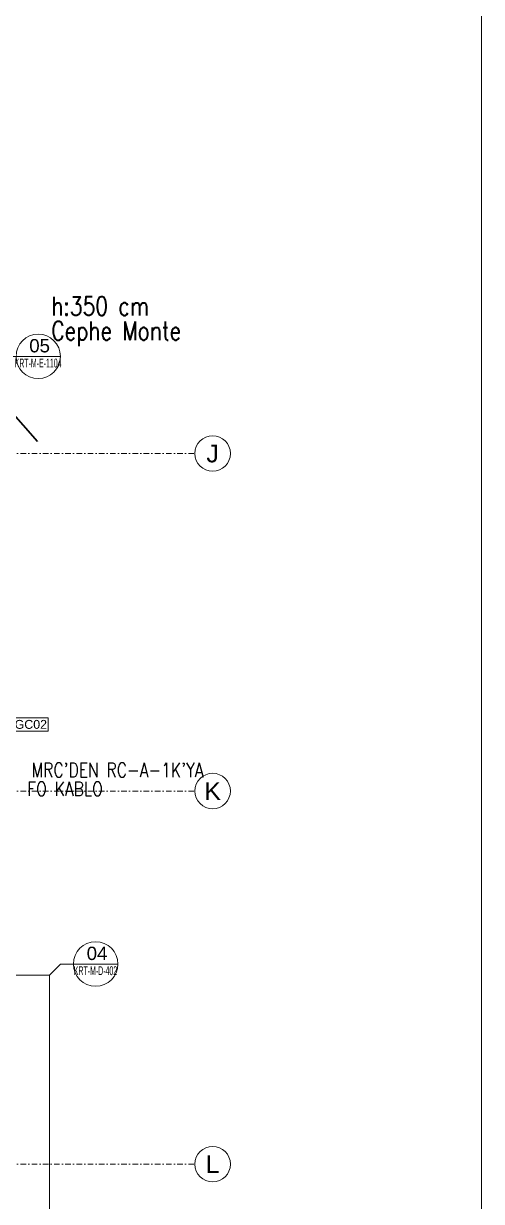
# Model space of a CAD drawing. Extents: x -2050 to 29725, y -1777 to 6820.
# Drawn here: x 4890 to 5405, y 1943 to 3269 of the extents above; entities that cross this region are included whole.
import ezdxf
from ezdxf.enums import TextEntityAlignment as Align

# ---------------------------------------------------------------- set-up
doc = ezdxf.new("R2010")
doc.units = 0
doc.header["$LTSCALE"] = 25
doc.header["$MEASUREMENT"] = 0
doc.linetypes.add('DASHDOT2', pattern=[0.5, 0.25, -0.125, 0, -0.125])
doc.linetypes.add('HIDDEN2', pattern=[4.7625, 3.175, -1.5875])
doc.layers.get('0').update_dxf_attribs({"color": 9, "lineweight": 9})
for name, color, linetype, lineweight in [('10', 9, 'Continuous', 9), ('21', 9, 'Continuous', 9), ('22', 8, 'Continuous', 9), ('24', 9, 'DASHDOT2', 9), ('40A', 9, 'Continuous', 9), ('E-DAHİLİ KAMERA', 7, 'Continuous', 30), ('E-HARİCİ KAMERA', 7, 'Continuous', 30), ('E-YAZI', 7, 'Continuous', 30)]:
    doc.layers.add(name, color=color, linetype=linetype, lineweight=lineweight)
doc.styles.add('Arial', font='arial.ttf', dxfattribs={"height": 2.5})
doc.styles.add('E-YAZI', font='txttw.shx')

# ---------------------------------------------------------------- blocks, each defined once
blk = doc.blocks.new('0_wallno')
blk.add_lwpolyline([(-7.84, 1.5), (7.94, 1.5), (7.94, -1.5), (-7.84, -1.5)], close=True)
blk.add_lwpolyline([(7.94, 0), (16.13, 0)])
at = {"style": 'Arial'}
blk.add_attdef('DUVARNO', text='', height=2, dxfattribs=at).set_placement((0, 0), align=Align.MIDDLE_CENTER)
blk.add_attdef('GENISLIK', text='', height=2, dxfattribs=at).set_placement((8.44, 0), align=Align.BOTTOM_LEFT)
blk.add_attdef('YUKSEKLIK', text='', height=2, dxfattribs=at).set_placement((8.44, -0.5), align=Align.TOP_LEFT)
blk = doc.blocks.new('0_detailbox1')
blk.add_lwpolyline([(10.41, -2.5), (7.91, 0), (-5, 0)])
blk.add_circle((0, 0), 5)
at = {"style": 'Arial'}
blk.add_attdef('DETAYADI', text='', height=3, dxfattribs=at).set_placement((0, 0), align=Align.BOTTOM_CENTER)
blk.add_attdef('PAFTAADI', text='', height=2, dxfattribs=at).set_placement((0, -0.5), align=Align.TOP_CENTER)
blk = doc.blocks.new('0_aks')
at = {"linetype": 'Continuous'}
blk.add_circle((0, 0), 2, dxfattribs=at)
at = {"style": 'Arial'}
blk.add_attdef('AKS', text='', height=2, dxfattribs=at).set_placement((0, 0), align=Align.MIDDLE_CENTER)
blk = doc.blocks.new('P-AKS_AUDI')
at = {"layer": '24'}
for points in [[(0, 0), (360, 0)], [(0, -380), (360, -380)], [(0, -800), (360, -800)]]:
    blk.add_lwpolyline(points, dxfattribs=at)
at = {"layer": '24', "xscale": 10, "yscale": 10, "zscale": 10}
for p, values in [((380, 0), {'AKS': 'J'}), ((380, -380), {'AKS': 'K'}), ((380, -800), {'AKS': 'L'})]:
    blk.add_blockref('0_aks', p, dxfattribs=at).add_auto_attribs(values)
blk = doc.blocks.new('p-zemin kat')
at = {"layer": '24'}
blk.add_blockref('P-AKS_AUDI', (4722.5, 2785), dxfattribs=at)
blk = doc.blocks.new('100_HARİCİ KAMERA')
at = {"layer": 'E-DAHİLİ KAMERA', "color": 4}
for q in [(18.8, 6.26), (18.8, -6.26)]:
    blk.add_line((7.95, 0), q, dxfattribs=at)
at = {"layer": 'E-HARİCİ KAMERA', "color": 4}
for points in [[(0, -1.9), (7.95, -1.9), (7.95, 1.9), (0, 1.9)], [(5.11, -1.1), (5.11, 1.1), (0.8, 1.1), (0.8, -1.1)]]:
    blk.add_lwpolyline(points, close=True, dxfattribs=at)
blk.add_lwpolyline([(5.11, 0.44), (7.15, 1.02), (7.15, -1.02), (5.11, -0.44)], dxfattribs=at)

msp = doc.modelspace()

# ---------------------------------------------------------------- linework, layer by layer
at = {"layer": '21', "linetype": 'HIDDEN2', "ltscale": 0.1, "const_width": 1}
msp.add_lwpolyline([(4918.81, 2197.8), (4696.02, 2197.8), (4696.02, 1849.53), (4918.81, 1849.53)], close=True, dxfattribs=at)
at = {"layer": '40A'}
msp.add_lwpolyline([(5405.06, 80), (80, 80), (80, 4125), (5405.06, 4125)], close=True, dxfattribs=at)

# ---------------------------------------------------------------- block references
at = {"layer": '10'}
msp.add_blockref('p-zemin kat', (0, 0), dxfattribs=at)
at = {"layer": '21'}
ref = msp.add_blockref('0_detailbox1', (4906.24, 2894.31), dxfattribs=dict(at, xscale=-5, yscale=5, zscale=5))
ref.add_attrib('DETAYADI', '05', dxfattribs={"layer": '0', "height": 15, "style": 'Arial'}).set_placement((4907.81, 2894.31), align=Align.BOTTOM_CENTER)
ref.add_attrib('PAFTAADI', 'KRT-M-E-1104', dxfattribs={"layer": '0', "height": 10, "style": 'Arial', "width": 0.45}).set_placement((4906.07, 2891.81), align=Align.TOP_CENTER)
ref = msp.add_blockref('0_detailbox1', (4970.86, 2210.3), dxfattribs=dict(at, xscale=-5, yscale=5, zscale=5))
ref.add_attrib('DETAYADI', '04', dxfattribs={"layer": '0', "height": 15, "style": 'Arial'}).set_placement((4972.43, 2210.3), align=Align.BOTTOM_CENTER)
ref.add_attrib('PAFTAADI', 'KRT-M-D-402', dxfattribs={"layer": '0', "height": 10, "style": 'Arial', "width": 0.45}).set_placement((4970.68, 2207.8), align=Align.TOP_CENTER)
at = {"layer": '22'}
ref = msp.add_blockref('0_wallno', (4878.16, 2480.06), dxfattribs=dict(at, xscale=-5, yscale=5, zscale=5))
ref.add_attrib('DUVARNO', 'AUDI-GC02', dxfattribs={"layer": '0', "height": 10, "style": 'Arial'}).set_placement((4878.9, 2480.06), align=Align.MIDDLE_CENTER)
at = {"layer": 'E-HARİCİ KAMERA', "xscale": 8.000000000000002, "yscale": 8.000000000000002, "zscale": 8.000000000000002, "rotation": 281.4504349379363}
msp.add_blockref('100_HARİCİ KAMERA', (4826.39, 2936.04), dxfattribs=at)

# ---------------------------------------------------------------- texts
at = {"layer": 'E-YAZI', "color": 30, "style": 'E-YAZI', "width": 0.8}
for s, p in [('h:350 cm', (4920.86, 2940.43)), ('Cephe Monte', (4920.86, 2912.71))]:
    msp.add_text(s, height=21, dxfattribs=at).set_placement(p)
at = {"layer": 'E-YAZI', "color": 3, "style": 'E-YAZI', "width": 0.8}
for s, p in [("MRC'DEN RC-A-1K'YA", (4898.63, 2420.73)), ('FO KABLO', (4893.96, 2399.53))]:
    msp.add_text(s, height=16, dxfattribs=at).set_placement(p)

doc.saveas('drawing.dxf')
